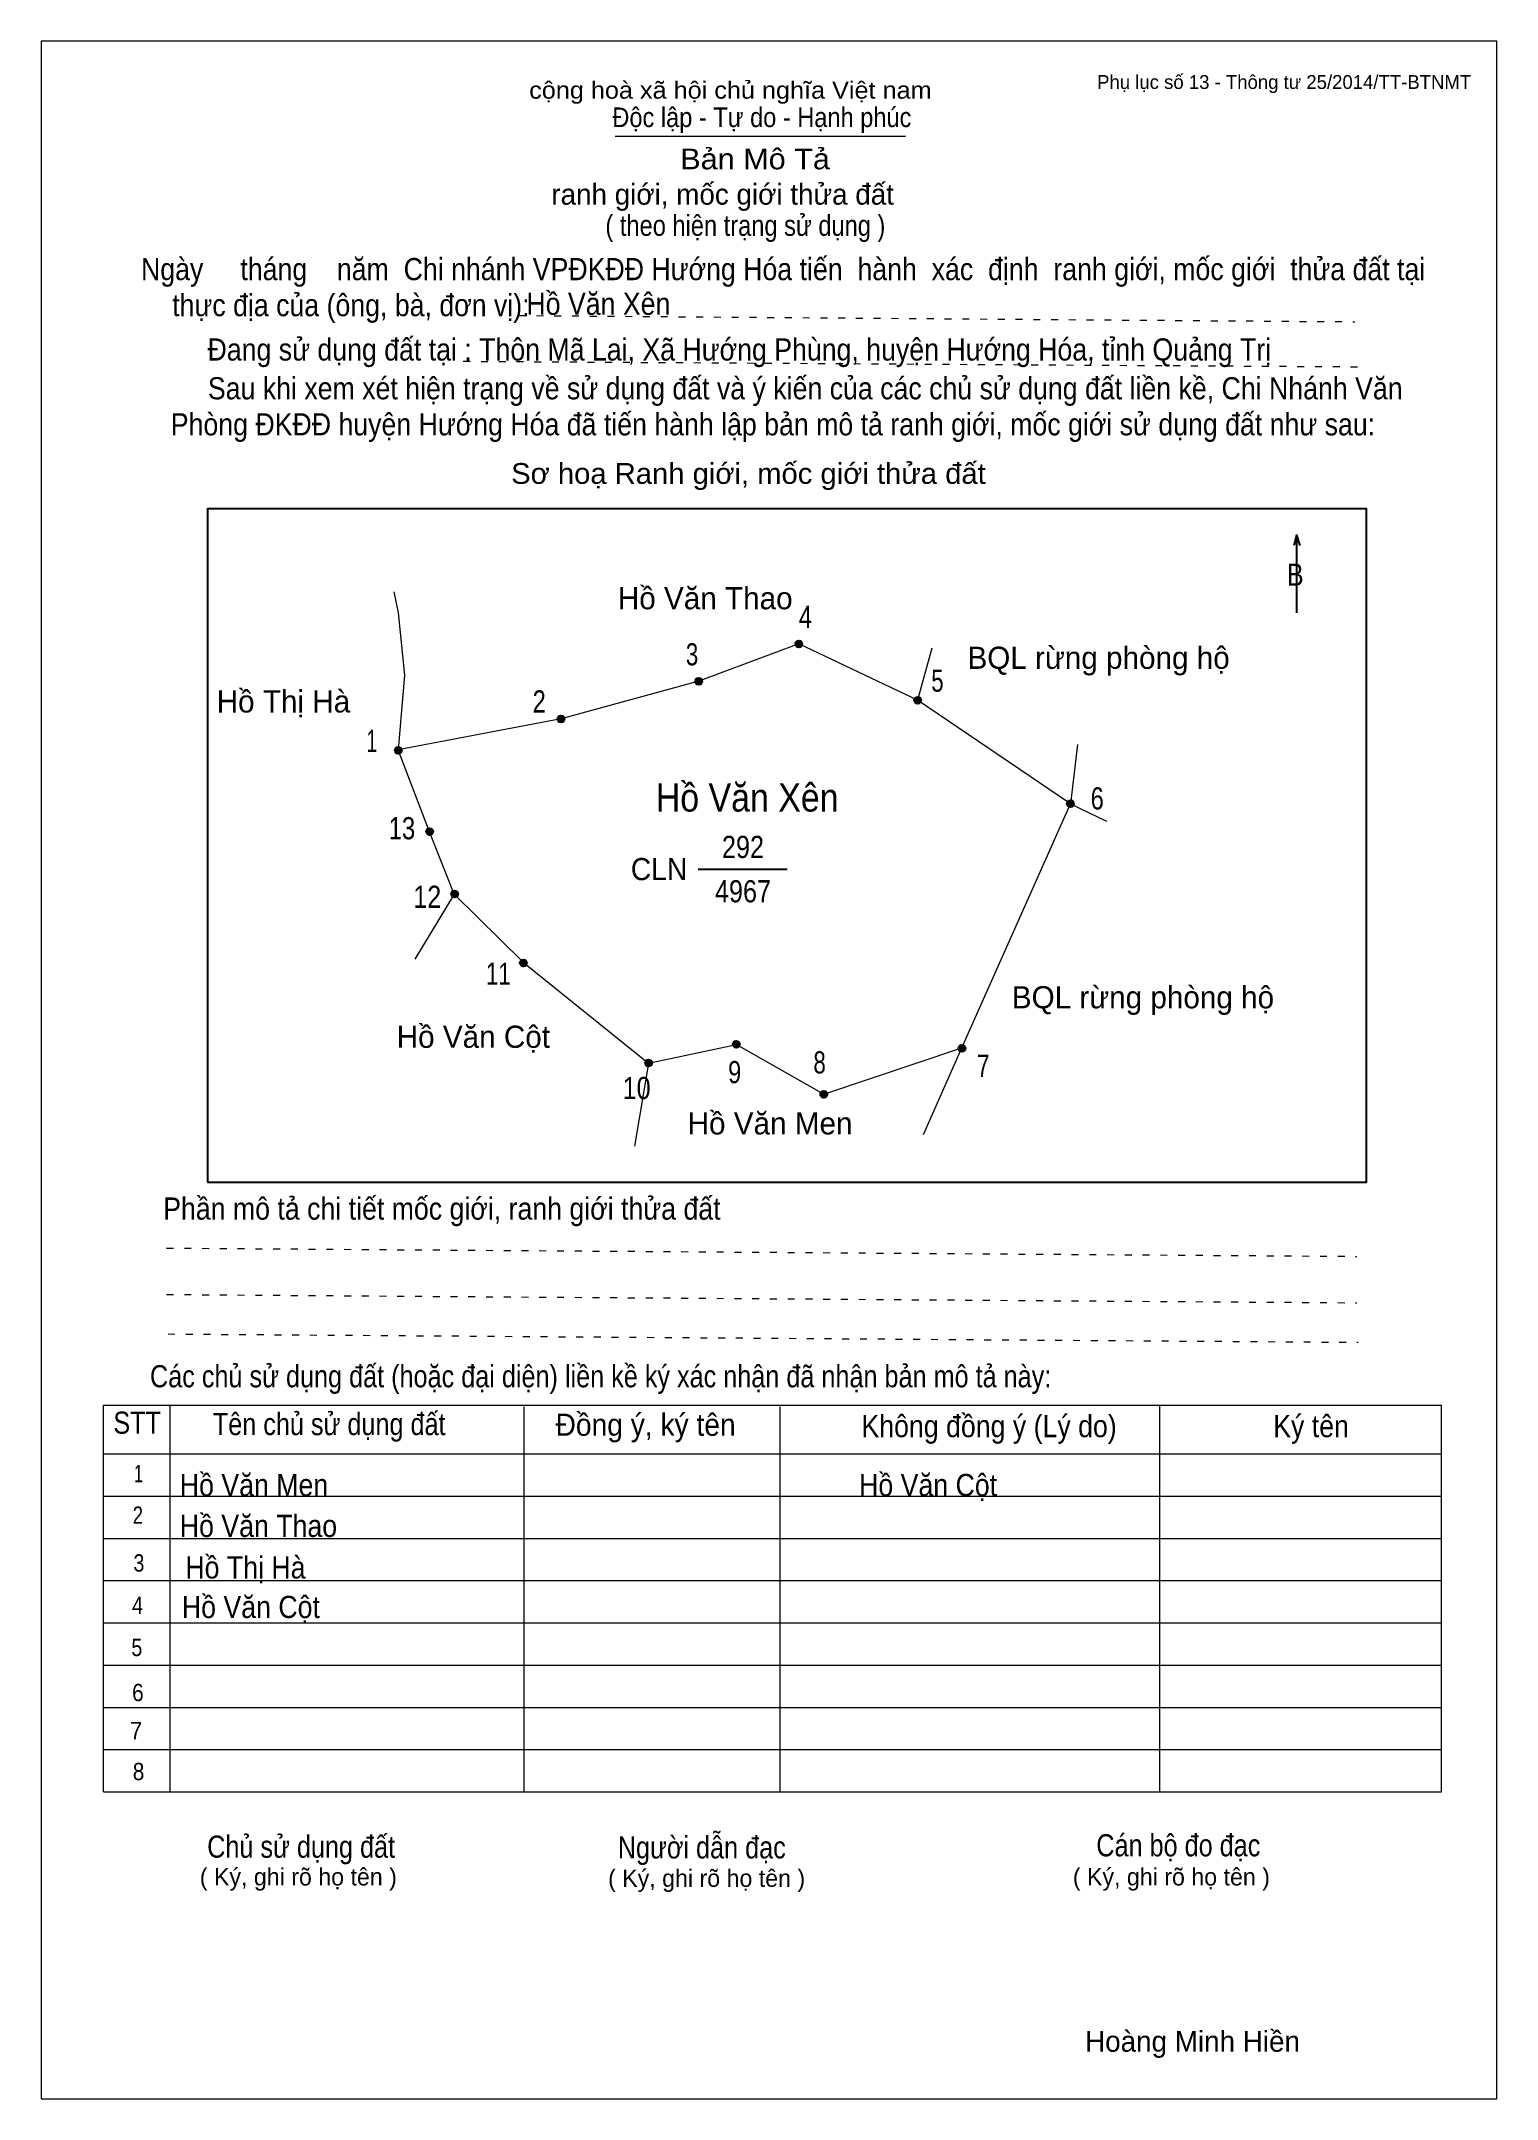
# Model space of a CAD drawing. Header units: centimetres. Extents: x 0 to 21, y 0 to 29.7.
import ezdxf
from ezdxf.enums import TextEntityAlignment as Align

# ---------------------------------------------------------------- set-up
doc = ezdxf.new("R2010")
doc.units = ezdxf.units.CM
doc.header["$LTSCALE"] = 0.13
doc.linetypes.add('DOTTED', pattern=[1.5, 0.3, -1.2])
for name, color, linetype, lineweight in [('1', 7, 'Continuous', 13), ('32', 7, 'Continuous', 25), ('33', 7, 'Continuous', 25), ('6', 7, 'Continuous', 13), ('62', 7, 'Continuous', 13)]:
    doc.layers.add(name, color=color, linetype=linetype, lineweight=lineweight)
for name, color, linetype in [('2', 7, 'Continuous'), ('34', 7, 'Continuous'), ('63', 7, 'Continuous')]:
    doc.layers.add(name, color=color, linetype=linetype)

msp = doc.modelspace()

# ---------------------------------------------------------------- hatches: boundary and pattern name
at = {"layer": '32'}
for points in [[(10.9799, 21, 1), (10.8799, 21, 1)], [(9.5354, 20.4583, 1), (9.4354, 20.4583, 1)], [(12.6951, 20.1875, 1), (12.5951, 20.1875, 1)], [(7.5493, 19.9167, 1), (7.4493, 19.9167, 1)], [(5.2021, 19.4653, 1), (5.1021, 19.4653, 1)], [(14.8988, 18.6925, 1), (14.7988, 18.6925, 1)], [(5.6535, 18.2917, 1), (5.5535, 18.2917, 1)], [(6.0146, 17.3889, 1), (5.9146, 17.3889, 1)], [(7.0076, 16.3958, 1), (6.9076, 16.3958, 1)], [(10.0771, 15.2222, 1), (9.9771, 15.2222, 1)], [(13.3334, 15.1644, 1), (13.2334, 15.1644, 1)], [(8.8132, 14.9514, 1), (8.7132, 14.9514, 1)], [(11.341, 14.5, 1), (11.241, 14.5, 1)]]:
    msp.add_hatch(color=256, dxfattribs=at).paths.add_polyline_path(points)

# ---------------------------------------------------------------- linework, layer by layer
at = {"layer": '1'}
msp.add_lwpolyline([(21, 0), (21, 29.7), (0, 29.7), (0, 0)], close=True, dxfattribs=at)
at = {"layer": '32'}
for centre in [(10.9299, 21), (9.4854, 20.4583), (12.6451, 20.1875), (7.4993, 19.9167), (5.1521, 19.4653), (14.8488, 18.6925), (5.6035, 18.2917), (5.9646, 17.3889), (6.9576, 16.3958), (10.0271, 15.2222), (13.2834, 15.1644), (8.7632, 14.9514), (11.291, 14.5)]:
    msp.add_circle(centre, 0.05, dxfattribs=at)
at = {"layer": '33'}
msp.add_line((9.48, 17.75), (10.76, 17.75), dxfattribs=at)
at = {"layer": '6'}
for p, q in [((12.85, 20.94), (12.64, 20.19)), ((14.85, 18.69), (12.64, 20.19)), ((14.95, 19.55), (14.85, 18.69)), ((5.96, 17.39), (5.39, 16.45)), ((8.76, 14.95), (8.56, 13.75))]:
    msp.add_line(p, q, dxfattribs=at)
for points in [[(5.09, 21.75), (5.15, 21.45), (5.24, 20.55), (5.15, 19.47)], [(12.64, 20.19), (10.93, 21), (9.49, 20.46), (7.5, 19.92), (5.15, 19.47)], [(5.96, 17.39), (5.6, 18.29), (5.15, 19.47)], [(12.73, 13.92), (13.28, 15.17), (14.85, 18.69), (15.37, 18.44)], [(5.96, 17.39), (6.96, 16.4), (8.76, 14.95)], [(8.76, 14.95), (10.03, 15.22), (11.29, 14.5), (13.28, 15.17)]]:
    msp.add_lwpolyline(points, dxfattribs=at)
at = {"layer": '62'}
for p, q in [((8.28, 28.33), (12.47, 28.33)), ((0.9, 10.01), (20.2, 10.01)), ((0.9, 4.43), (0.9, 10.01)), ((1.86, 4.43), (1.86, 10.01)), ((6.97, 4.43), (6.97, 9.99)), ((10.66, 4.43), (10.66, 9.99)), ((16.14, 4.43), (16.14, 10.01)), ((20.2, 4.43), (20.2, 10.01)), ((0.9, 9.31), (20.2, 9.31)), ((0.9, 8.7), (20.2, 8.7)), ((0.9, 8.09), (20.2, 8.09)), ((0.9, 7.48), (20.2, 7.48)), ((0.9, 6.87), (20.2, 6.87)), ((0.9, 6.26), (20.2, 6.26)), ((0.9, 5.65), (20.2, 5.65)), ((0.9, 5.04), (20.2, 5.04)), ((0.9, 4.43), (20.2, 4.43))]:
    msp.add_line(p, q, dxfattribs=at)
at = {"layer": '62', "linetype": 'DOTTED'}
for p, q in [((6.89, 25.74), (18.95, 25.65)), ((6.09, 25.08), (19.04, 25)), ((1.81, 12.28), (18.98, 12.16)), ((1.81, 11.61), (18.98, 11.49)), ((1.83, 11.04), (19, 10.92))]:
    msp.add_line(p, q, dxfattribs=at)
at = {"layer": '62', "lineweight": 25}
for p, q in [((18.11, 22.58), (18.11, 21.45)), ((18.11, 22.57), (18.07, 22.42)), ((18.11, 22.57), (18.16, 22.42))]:
    msp.add_line(p, q, dxfattribs=at)
msp.add_lwpolyline([(2.4, 13.23), (19.12, 13.23), (19.12, 22.95), (2.4, 22.95)], close=True, dxfattribs=at)

# ---------------------------------------------------------------- texts
at = {"layer": '2', "width": 0.9}
msp.add_text('Hồ Văn Xên', height=0.4062, dxfattribs=at).set_placement((10.185, 18.58), align=Align.CENTER)
at = {"layer": '32'}
for s, width, p in [('4', 0.8, (11.025, 21.23)), ('3', 0.75, (9.39, 20.69)), ('5', 0.75, (12.93, 20.31)), ('2', 0.8, (7.185, 20.01)), ('1', 0.65, (4.77, 19.44)), ('6', 0.8, (15.235, 18.61)), ('13', 0.8, (5.205, 18.18)), ('12', 0.85, (5.57, 17.19)), ('11', 0.75, (6.595, 16.08)), ('9', 0.8, (10.005, 14.66)), ('8', 0.75, (11.23, 14.8)), ('7', 0.75, (13.59, 14.75)), ('10', 0.85, (8.59, 14.43))]:
    msp.add_text(s, height=0.32, dxfattribs=dict(at, width=width)).set_placement(p, align=Align.CENTER)
at = {"layer": '33'}
for s, p in [('Hồ Văn Thao', (9.58, 21.5)), ('BQL rừng phòng hộ', (15.255, 20.64)), ('Hồ Thị Hà', (3.495, 20.01)), ('BQL rừng phòng hộ', (15.895, 15.74)), ('Hồ Văn Cột', (6.235, 15.17)), ('Hồ Văn Men', (10.515, 13.92))]:
    msp.add_text(s, height=0.32, dxfattribs=at).set_placement(p, align=Align.CENTER)
at = {"layer": '33', "width": 0.85}
for s, p in [('292', (10.125, 17.91)), ('4967', (10.125, 17.27))]:
    msp.add_text(s, height=0.32, dxfattribs=at).set_placement(p, align=Align.CENTER)
at = {"layer": '33', "width": 0.95}
msp.add_text('CLN', height=0.32, dxfattribs=at).set_placement((9.32, 17.59), align=Align.RIGHT)
at = {"layer": '34', "width": 0.9}
for s, p in [('Hồ Văn Xên', (7, 25.75)), ('Hồ Văn Men', (2, 8.7)), ('Hồ Văn Cột', (11.8, 8.7)), ('Hồ Văn Thao', (2, 8.11)), ('Hồ Thị Hà', (2.08, 7.51)), ('Hồ Văn Cột', (2.03, 6.94))]:
    msp.add_text(s, height=0.32, dxfattribs=at).set_placement(p)
at = {"layer": '62'}
for s, height, width, p in [('cộng hoà xã hội chủ nghĩa Việt nam', 0.2474, 1.1, (7.04, 28.87)), ('Độc lập - Tự do - Hạnh phúc', 0.2828, 0.9, (8.24, 28.46)), ('Bản Mô Tả', 0.3, 1.1, (9.22, 27.85)), ('( theo hiện trạng sử dụng )', 0.3, 0.85, (8.14, 26.89)), ('Ngày     tháng    năm  Chi nhánh VPĐKĐĐ Hướng Hóa tiến  hành  xác  định  ranh giới, mốc giới  thửa đất tại ', 0.32, 0.9, (1.44, 26.25)), ('thực địa của (ông, bà, đơn vị): ', 0.32, 0.9, (1.89, 25.73)), ('Đang sử dụng đất tại : Thôn Mã Lai, Xã Hướng Phùng, huyện Hướng Hóa, tỉnh Quảng Trị', 0.32, 0.9, (2.4, 25.09)), ('     Sau khi xem xét hiện trạng về sử dụng đất và ý kiến của các chủ sử dụng đất liền kề, Chi Nhánh Văn ', 0.32, 0.9, (1.87, 24.53)), ('Phòng ĐKĐĐ huyện Hướng Hóa đã tiến hành lập bản mô tả ranh giới, mốc giới sử dụng đất như sau:', 0.32, 0.9, (1.87, 24.01)), ('Sơ hoạ Ranh giới, mốc giới thửa đất', 0.3, 1.05, (6.78, 23.31)), ('B', 0.32, 0.85, (17.97, 21.84)), ('Phần mô tả chi tiết mốc giới, ranh giới thửa đất ', 0.32, 0.9, (1.76, 12.69)), ('Các chủ sử dụng đất (hoặc đại diện) liền kề ký xác nhận đã nhận bản mô tả này:', 0.32, 0.85, (1.57, 10.27))]:
    msp.add_text(s, height=height, dxfattribs=dict(at, width=width)).set_placement(p)
msp.add_text('ranh giới, mốc giới thửa đất', height=0.3, dxfattribs=at).set_placement((7.36, 27.34))
for s, height, width, p in [('STT', 0.32, 0.85, (1.385, 9.6)), ('Tên chủ sử dụng đất', 0.32, 0.85, (4.155, 9.58)), ('Đồng ý, ký tên', 0.32, 0.95, (8.72, 9.57)), ('Không đồng ý (Lý do)', 0.32, 0.9, (13.675, 9.55)), ('Ký tên', 0.32, 0.9, (18.32, 9.55)), ('1', 0.25, 0.7, (1.405, 8.9)), ('2', 0.25, 0.8, (1.395, 8.3)), ('3', 0.25, 0.85, (1.41, 7.61)), ('4', 0.25, 0.85, (1.39, 7)), ('5', 0.25, 0.85, (1.38, 6.39)), ('6', 0.25, 0.9, (1.395, 5.74)), ('7', 0.25, 0.95, (1.37, 5.19)), ('8', 0.25, 0.9, (1.405, 4.6)), ('Người dẫn đạc', 0.32, 0.85, (9.53, 3.47)), ('Chủ sử dụng đất', 0.32, 0.85, (3.75, 3.48)), ('Cán bộ đo đạc', 0.32, 0.85, (16.405, 3.5))]:
    msp.add_text(s, height=height, dxfattribs=dict(at, width=width)).set_placement(p, align=Align.CENTER)
for p in [(3.71, 3.08), (9.6, 3.06), (16.305, 3.08)]:
    msp.add_text('( Ký, ghi rõ họ tên )', height=0.25, dxfattribs=at).set_placement(p, align=Align.CENTER)
at = {"layer": '63'}
msp.add_text('Phụ lục số 13 - Thông tư 25/2014/TT-BTNMT', height=0.2, dxfattribs=at).set_placement((20.63, 29.01), align=Align.RIGHT)
msp.add_text('Hoàng Minh Hiền', height=0.3, dxfattribs=at).set_placement((16.61, 0.68), align=Align.CENTER)

doc.saveas('drawing.dxf')
